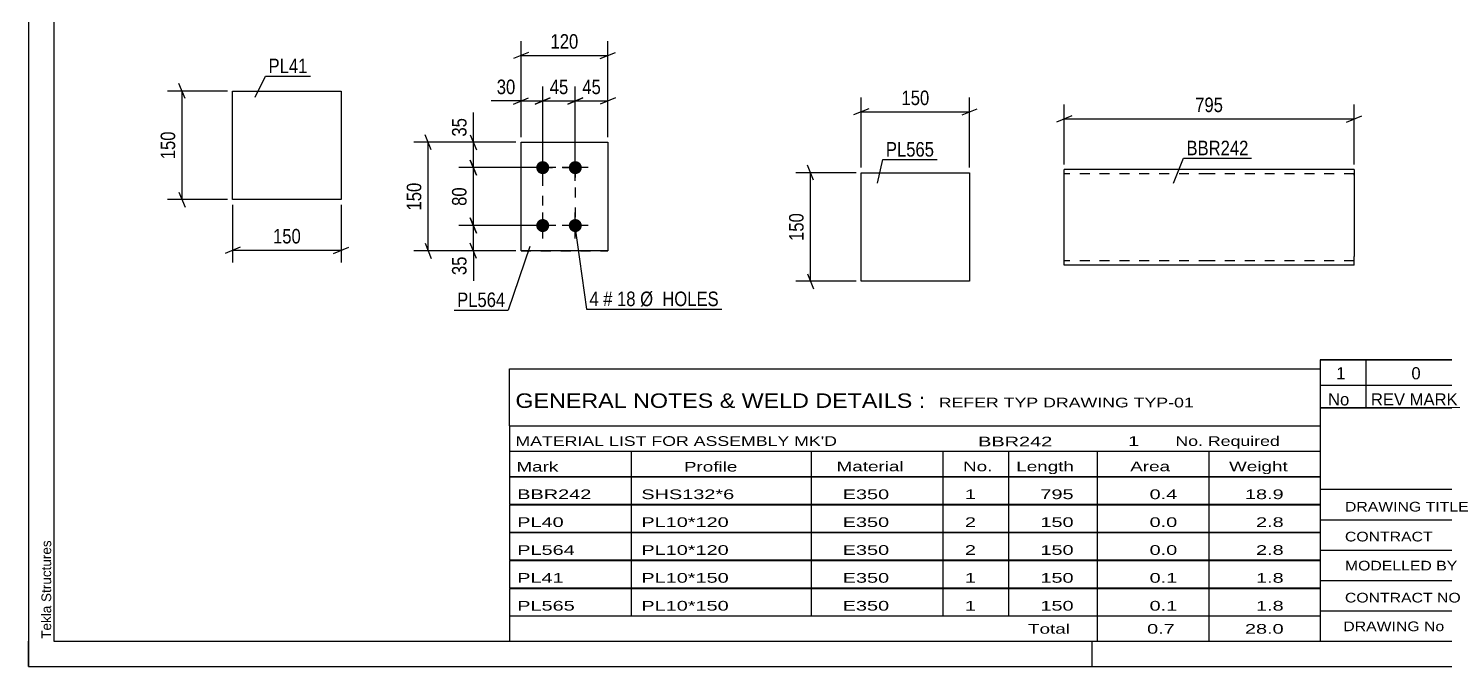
# Model space of a CAD drawing. Header units: millimetres. Extents: x 0 to 420, y 0 to 297.
# Drawn here: x 0 to 279.8, y 0 to 126 of the extents above; entities that cross this region are included whole.
import ezdxf

# ---------------------------------------------------------------- set-up
doc = ezdxf.new("R2010")
doc.units = ezdxf.units.MM
doc.linetypes.add('DXK_LINE_DOT2', pattern=[3.9198, 1.9599, -1.9599])
doc.styles.add('Arial', font='ARIAL.TTF', dxfattribs={"height": 0.2})
doc.styles.add('Arial Narrow', font='ARIALN.TTF', dxfattribs={"height": 0.2})

# ---------------------------------------------------------------- blocks, each defined once
blk = doc.blocks.new('Unknown-585637310-1129')
at = {"color": 5, "linetype": 'Continuous'}
for p, q in [((0, 297), (0, 0)), ((5, 292), (5, 5)), ((0, 0), (0, 5)), ((5, 5), (415, 5)), ((210, 0), (210, 5)), ((0, 0), (420, 0))]:
    blk.add_line(p, q, dxfattribs=at)
at = {"color": 174, "linetype": 'Continuous', "style": 'Arial'}
blk.add_text('Tekla Structures', height=1.9102, rotation=90, dxfattribs=at).set_placement((4.5, 5.5))
blk = doc.blocks.new('Part-585637310-1517 - 1501')
at = {"color": 2, "linetype": 'Continuous'}
for p, q in [((97.25, 103.48), (114.39, 103.48)), ((97.25, 82.05), (97.25, 103.48)), ((114.39, 103.48), (114.39, 103.48)), ((114.39, 103.48), (114.39, 82.05)), ((114.39, 82.05), (97.25, 82.05)), ((97.25, 82.05), (97.25, 82.05))]:
    blk.add_line(p, q, dxfattribs=at)
at = {"color": 7, "linetype": 'DXK_LINE_DOT2'}
for p, q in [((97.25, 103.48), (114.39, 103.48)), ((97.25, 82.05), (114.39, 82.05)), ((97.25, 82.05), (97.25, 82.05))]:
    blk.add_line(p, q, dxfattribs=at)
blk = doc.blocks.new('Bolt-585637310-3099 - 1501')
at = {"linetype": 'Continuous'}
for points in [[(101.53, 97.19), (101.26, 97.22), (101.01, 97.3), (100.78, 97.43), (100.58, 97.61), (100.42, 97.83), (100.31, 98.08), (100.25, 98.34), (100.25, 98.61), (100.31, 98.87), (100.42, 99.12), (100.58, 99.34), (100.78, 99.52), (101.01, 99.65), (101.26, 99.73), (101.53, 99.76), (101.8, 99.73), (102.05, 99.65), (102.29, 99.52), (102.49, 99.34), (102.64, 99.12), (102.75, 98.87), (102.81, 98.61), (102.81, 98.34), (102.75, 98.08), (102.64, 97.83), (102.49, 97.61), (102.29, 97.43), (102.05, 97.3), (101.8, 97.22)], [(107.96, 97.19), (107.69, 97.22), (107.44, 97.3), (107.2, 97.43), (107, 97.61), (106.85, 97.83), (106.74, 98.08), (106.68, 98.34), (106.68, 98.61), (106.74, 98.87), (106.85, 99.12), (107, 99.34), (107.2, 99.52), (107.44, 99.65), (107.69, 99.73), (107.96, 99.76), (108.23, 99.73), (108.48, 99.65), (108.72, 99.52), (108.92, 99.34), (109.07, 99.12), (109.18, 98.87), (109.24, 98.61), (109.24, 98.34), (109.18, 98.08), (109.07, 97.83), (108.92, 97.61), (108.72, 97.43), (108.48, 97.3), (108.23, 97.22)], [(101.53, 85.76), (101.26, 85.79), (101.01, 85.87), (100.78, 86.01), (100.58, 86.19), (100.42, 86.4), (100.31, 86.65), (100.25, 86.91), (100.25, 87.18), (100.31, 87.44), (100.42, 87.69), (100.58, 87.91), (100.78, 88.09), (101.01, 88.22), (101.26, 88.3), (101.53, 88.33), (101.8, 88.3), (102.05, 88.22), (102.29, 88.09), (102.49, 87.91), (102.64, 87.69), (102.75, 87.44), (102.81, 87.18), (102.81, 86.91), (102.75, 86.65), (102.64, 86.4), (102.49, 86.19), (102.29, 86.01), (102.05, 85.87), (101.8, 85.79)], [(107.96, 85.76), (107.69, 85.79), (107.44, 85.87), (107.2, 86.01), (107, 86.19), (106.85, 86.4), (106.74, 86.65), (106.68, 86.91), (106.68, 87.18), (106.74, 87.44), (106.85, 87.69), (107, 87.91), (107.2, 88.09), (107.44, 88.22), (107.69, 88.3), (107.96, 88.33), (108.23, 88.3), (108.48, 88.22), (108.72, 88.09), (108.92, 87.91), (109.07, 87.69), (109.18, 87.44), (109.24, 87.18), (109.24, 86.91), (109.18, 86.65), (109.07, 86.4), (108.92, 86.19), (108.72, 86.01), (108.48, 85.87), (108.23, 85.79)]]:
    blk.add_hatch(color=1, dxfattribs=at).paths.add_polyline_path(points)
at = {"color": 1, "linetype": 'Continuous'}
for p, q in [((101.53, 95.9), (101.53, 101.05)), ((107.96, 95.9), (107.96, 101.05)), ((104.1, 98.48), (98.96, 98.48)), ((110.53, 98.48), (105.39, 98.48)), ((101.53, 84.48), (101.53, 89.62)), ((107.96, 84.48), (107.96, 89.62)), ((104.1, 87.05), (98.96, 87.05)), ((110.53, 87.05), (105.39, 87.05))]:
    blk.add_line(p, q, dxfattribs=at)
blk = doc.blocks.new('Part-585637310-4088 - 4087')
at = {"color": 2, "linetype": 'Continuous'}
for p, q in [((40.33, 113.59), (61.76, 113.59)), ((40.33, 92.16), (40.33, 113.59)), ((61.76, 113.59), (61.76, 92.16)), ((61.76, 92.16), (40.33, 92.16))]:
    blk.add_line(p, q, dxfattribs=at)
blk = doc.blocks.new('Part-585637310-1477 - 1461')
at = {"color": 2, "linetype": 'Continuous'}
for p, q in [((164.37, 76.04), (164.37, 97.47)), ((164.37, 97.47), (185.8, 97.47)), ((185.8, 97.47), (185.8, 76.04)), ((185.8, 76.04), (164.37, 76.04))]:
    blk.add_line(p, q, dxfattribs=at)
blk = doc.blocks.new('Part-585637310-1444 - 1427')
at = {"color": 2, "linetype": 'Continuous'}
for p, q in [((233.01, 98.08), (204.44, 98.08)), ((204.44, 79.35), (204.44, 98.08)), ((261.68, 98.08), (233.11, 98.08)), ((261.68, 98.08), (261.68, 80.93)), ((204.44, 79.22), (204.44, 79.35)), ((233.01, 79.22), (204.44, 79.22)), ((261.68, 79.22), (233.11, 79.22)), ((261.68, 79.22), (261.68, 80.93))]:
    blk.add_line(p, q, dxfattribs=at)
at = {"color": 7, "linetype": 'DXK_LINE_DOT2'}
for p, q in [((233.01, 97.22), (204.44, 97.22)), ((261.68, 97.22), (233.11, 97.22)), ((261.68, 97.22), (261.68, 97.15)), ((261.68, 97.15), (261.68, 97.22)), ((261.68, 97.02), (261.68, 97.15)), ((261.68, 97.15), (261.68, 97.02)), ((204.44, 80.08), (204.44, 80.14)), ((233.01, 80.08), (204.44, 80.08)), ((261.68, 80.08), (233.11, 80.08)), ((261.68, 80.14), (261.68, 80.61)), ((261.68, 80.08), (261.68, 80.14))]:
    blk.add_line(p, q, dxfattribs=at)
blk = doc.blocks.new('Rectangle-585637310-3856 - 1501')
at = {"color": 1, "linetype": 'DXK_LINE_DOT2'}
blk.add_lwpolyline([(101.53, 98.48), (107.96, 98.48), (107.96, 87.05), (101.53, 87.05), (101.53, 98.48)], close=True, dxfattribs=at)
blk = doc.blocks.new('StraightDimension-585637310-1544 - 1501')
at = {"color": 7, "linetype": 'Continuous'}
for p, q in [((79.51, 101.98), (78.31, 104.98)), ((96.25, 103.48), (76.06, 103.48)), ((78.91, 82.05), (78.91, 103.48)), ((96.25, 82.05), (76.06, 82.05)), ((78.31, 83.55), (79.51, 80.55))]:
    blk.add_line(p, q, dxfattribs=at)
at = {"color": 0}
blk.add_wipeout([(78.16, 96.1), (73.96, 96.1), (73.96, 89.42), (78.16, 89.42)], dxfattribs=at)
at = {"color": 3, "style": 'Arial Narrow'}
blk.add_text('150', height=2.863, rotation=90.0002, dxfattribs=at).set_placement((77.56, 90.02))
blk = doc.blocks.new('StraightDimension-585637310-3974 - 1501')
at = {"color": 7, "linetype": 'Continuous'}
for p, q in [((95.75, 111.03), (98.75, 112.23)), ((97.25, 104.48), (97.25, 114.48)), ((103.03, 112.23), (100.03, 111.03)), ((101.53, 99.48), (101.53, 114.48)), ((97.25, 111.63), (101.53, 111.63))]:
    blk.add_line(p, q, dxfattribs=at)
at = {"color": 0}
blk.add_wipeout([(96.72, 112.38), (96.72, 116.58), (91.86, 116.58), (91.86, 112.38)], dxfattribs=at)
at = {"color": 7, "linetype": 'Continuous'}
blk.add_line((97.25, 111.63), (91.34, 111.63), dxfattribs=at)
blk.add_line((97.25, 111.63), (91.34, 111.63), dxfattribs=at)
at = {"color": 3, "style": 'Arial Narrow'}
blk.add_text('30', height=2.863, dxfattribs=at).set_placement((92.46, 112.98))
blk = doc.blocks.new('StraightDimension-585637310-1589 - 1501')
at = {"color": 7, "linetype": 'Continuous'}
for p, q in [((97.25, 104.48), (97.25, 123.45)), ((114.39, 104.48), (114.39, 123.45)), ((98.75, 121.2), (95.75, 120)), ((97.25, 120.6), (114.39, 120.6)), ((112.89, 120), (115.89, 121.2))]:
    blk.add_line(p, q, dxfattribs=at)
at = {"color": 0}
blk.add_wipeout([(109.16, 121.35), (109.16, 125.55), (102.47, 125.55), (102.47, 121.35)], dxfattribs=at)
at = {"color": 3, "style": 'Arial Narrow'}
blk.add_text('120', height=2.863, dxfattribs=at).set_placement((103.07, 121.95))
blk = doc.blocks.new('StraightDimension-585637310-3900 - 1501')
at = {"color": 7, "linetype": 'Continuous'}
for p, q in [((87.24, 104.98), (88.44, 101.98)), ((96.25, 103.48), (84.99, 103.48)), ((87.84, 98.48), (87.84, 103.48)), ((100.53, 98.48), (84.99, 98.48)), ((88.44, 96.98), (87.24, 99.98))]:
    blk.add_line(p, q, dxfattribs=at)
at = {"color": 0}
blk.add_wipeout([(87.09, 108.86), (82.89, 108.86), (82.89, 104), (87.09, 104)], dxfattribs=at)
at = {"color": 7, "linetype": 'Continuous'}
blk.add_line((87.84, 103.48), (87.84, 109.38), dxfattribs=at)
blk.add_line((87.84, 103.48), (87.84, 109.38), dxfattribs=at)
at = {"color": 3, "style": 'Arial Narrow'}
blk.add_text('35', height=2.863, rotation=90.0002, dxfattribs=at).set_placement((86.49, 104.6))
blk = doc.blocks.new('StraightDimension-585637310-3901 - 1501')
at = {"color": 7, "linetype": 'Continuous'}
for p, q in [((100.53, 98.48), (84.99, 98.48)), ((87.24, 99.98), (88.44, 96.98)), ((87.84, 87.05), (87.84, 98.48)), ((100.53, 87.05), (84.99, 87.05)), ((88.44, 85.55), (87.24, 88.55))]:
    blk.add_line(p, q, dxfattribs=at)
at = {"color": 0}
blk.add_wipeout([(87.09, 95.19), (82.89, 95.19), (82.89, 90.33), (87.09, 90.33)], dxfattribs=at)
at = {"color": 3, "style": 'Arial Narrow'}
blk.add_text('80', height=2.863, rotation=90.0002, dxfattribs=at).set_placement((86.49, 90.93))
blk = doc.blocks.new('StraightDimension-585637310-3902 - 1501')
at = {"color": 7, "linetype": 'Continuous'}
for p, q in [((100.53, 87.05), (84.99, 87.05)), ((87.24, 88.55), (88.44, 85.55)), ((87.84, 82.05), (87.84, 87.05)), ((96.25, 82.05), (84.99, 82.05)), ((88.44, 80.55), (87.24, 83.55))]:
    blk.add_line(p, q, dxfattribs=at)
at = {"color": 0}
blk.add_wipeout([(87.09, 81.52), (82.89, 81.52), (82.89, 76.67), (87.09, 76.67)], dxfattribs=at)
at = {"color": 7, "linetype": 'Continuous'}
blk.add_line((87.84, 82.05), (87.84, 76.14), dxfattribs=at)
blk.add_line((87.84, 82.05), (87.84, 76.14), dxfattribs=at)
at = {"color": 3, "style": 'Arial Narrow'}
blk.add_text('35', height=2.863, rotation=90.0002, dxfattribs=at).set_placement((86.49, 77.27))
blk = doc.blocks.new('StraightDimension-585637310-3972 - 1501')
at = {"color": 7, "linetype": 'Continuous'}
for p, q in [((106.46, 111.03), (109.46, 112.23)), ((107.96, 99.48), (107.96, 114.48)), ((115.89, 112.23), (112.89, 111.03)), ((114.39, 104.48), (114.39, 114.48)), ((107.96, 111.63), (114.39, 111.63))]:
    blk.add_line(p, q, dxfattribs=at)
at = {"color": 0}
blk.add_wipeout([(113.6, 112.38), (113.6, 116.58), (108.75, 116.58), (108.75, 112.38)], dxfattribs=at)
at = {"color": 3, "style": 'Arial Narrow'}
blk.add_text('45', height=2.863, dxfattribs=at).set_placement((109.35, 112.98))
blk = doc.blocks.new('StraightDimension-585637310-3973 - 1501')
at = {"color": 7, "linetype": 'Continuous'}
for p, q in [((100.03, 111.03), (103.03, 112.23)), ((101.53, 99.48), (101.53, 114.48)), ((109.46, 112.23), (106.46, 111.03)), ((107.96, 99.48), (107.96, 114.48)), ((101.53, 111.63), (107.96, 111.63))]:
    blk.add_line(p, q, dxfattribs=at)
at = {"color": 0}
blk.add_wipeout([(107.17, 112.38), (107.17, 116.58), (102.32, 116.58), (102.32, 112.38)], dxfattribs=at)
at = {"color": 3, "style": 'Arial Narrow'}
blk.add_text('45', height=2.863, dxfattribs=at).set_placement((102.92, 112.98))
blk = doc.blocks.new('StraightDimension-585637310-4127 - 4087')
at = {"color": 7, "linetype": 'Continuous'}
for p, q in [((40.33, 91.16), (40.33, 79.76)), ((61.76, 91.16), (61.76, 79.76)), ((41.83, 82.76), (38.83, 81.56)), ((40.33, 82.16), (61.76, 82.16)), ((60.26, 81.56), (63.26, 82.76))]:
    blk.add_line(p, q, dxfattribs=at)
at = {"color": 0}
blk.add_wipeout([(54.39, 82.91), (54.39, 87.11), (47.7, 87.11), (47.7, 82.91)], dxfattribs=at)
at = {"color": 3, "style": 'Arial Narrow'}
blk.add_text('150', height=2.863, dxfattribs=at).set_placement((48.3, 83.51))
blk = doc.blocks.new('StraightDimension-585637310-4131 - 4087')
at = {"color": 7, "linetype": 'Continuous'}
for p, q in [((30.93, 112.09), (29.73, 115.09)), ((39.33, 113.59), (27.48, 113.59)), ((30.33, 92.16), (30.33, 113.59)), ((29.73, 93.66), (30.93, 90.66)), ((39.33, 92.16), (27.48, 92.16))]:
    blk.add_line(p, q, dxfattribs=at)
at = {"color": 0}
blk.add_wipeout([(29.58, 106.22), (25.38, 106.22), (25.38, 99.53), (29.58, 99.53)], dxfattribs=at)
at = {"color": 3, "style": 'Arial Narrow'}
blk.add_text('150', height=2.863, rotation=90.0002, dxfattribs=at).set_placement((28.98, 100.13))
blk = doc.blocks.new('StraightDimension-585637310-1490 - 1461')
at = {"color": 7, "linetype": 'Continuous'}
for p, q in [((154.97, 95.97), (153.77, 98.97)), ((163.37, 97.47), (151.52, 97.47)), ((154.37, 76.04), (154.37, 97.47)), ((163.37, 76.04), (151.52, 76.04)), ((153.77, 77.54), (154.97, 74.54))]:
    blk.add_line(p, q, dxfattribs=at)
at = {"color": 0}
blk.add_wipeout([(153.62, 90.1), (149.42, 90.1), (149.42, 83.41), (153.62, 83.41)], dxfattribs=at)
at = {"color": 3, "style": 'Arial Narrow'}
blk.add_text('150', height=2.863, rotation=90.0002, dxfattribs=at).set_placement((153.02, 84.01))
blk = doc.blocks.new('StraightDimension-585637310-1479 - 1461')
at = {"color": 7, "linetype": 'Continuous'}
for p, q in [((164.37, 98.47), (164.37, 112.32)), ((185.8, 98.47), (185.8, 112.32)), ((165.87, 110.07), (162.87, 108.87)), ((164.37, 109.47), (185.8, 109.47)), ((184.3, 108.87), (187.3, 110.07))]:
    blk.add_line(p, q, dxfattribs=at)
at = {"color": 0}
blk.add_wipeout([(178.43, 110.22), (178.43, 114.42), (171.75, 114.42), (171.75, 110.22)], dxfattribs=at)
at = {"color": 3, "style": 'Arial Narrow'}
blk.add_text('150', height=2.863, dxfattribs=at).set_placement((172.35, 110.82))
blk = doc.blocks.new('StraightDimension-585637310-1448 - 1427')
at = {"color": 7, "linetype": 'Continuous'}
for p, q in [((204.44, 99.08), (204.44, 110.93)), ((261.68, 99.08), (261.68, 110.93)), ((205.94, 108.68), (202.94, 107.48)), ((204.44, 108.08), (261.68, 108.08)), ((260.18, 107.48), (263.18, 108.68))]:
    blk.add_line(p, q, dxfattribs=at)
at = {"color": 0}
blk.add_wipeout([(236.4, 108.83), (236.4, 113.03), (229.72, 113.03), (229.72, 108.83)], dxfattribs=at)
at = {"color": 3, "style": 'Arial Narrow'}
blk.add_text('795', height=2.863, dxfattribs=at).set_placement((230.32, 109.43))
blk = doc.blocks.new('Unknown-585637310-4989')
at = {"color": 7, "linetype": 'Continuous'}
for p, q in [((255, 51.05), (255, 5)), ((255, 51.05), (415, 51.05)), ((415, 51), (415, 5)), ((255, 35), (415, 35)), ((295.14, 35), (295.14, 5)), ((255, 29), (415, 29)), ((397, 5.05), (397, 29.05)), ((255, 23), (415, 23)), ((339.14, 23), (339.14, 5)), ((255, 17), (415, 17)), ((255, 11), (397, 11)), ((255, 5), (415, 5))]:
    blk.add_line(p, q, dxfattribs=at)
at = {"color": 7, "style": 'Arial Narrow'}
for s, height, width, p in [('DRAWING TITLE', 1.9089, 1.425378, (259.88, 30.61)), ('BC-BRACE', 1.909, 1.425378, (296.81, 30.59)), ('CONTRACT', 1.909, 1.425378, (259.88, 24.71)), ('TERMINAL BUILDING', 1.9089, 1.425378, (297.06, 25.07)), ('MODELLED BY', 1.9089, 1.425378, (259.88, 18.98)), ('GSK', 1.909, 1.425378, (296.88, 19.04)), ('ISSUED', 1.909, 1.425378, (339.94, 18.64)), ('17.03.2026', 1.909, 1.425378, (356.69, 18.52)), ('CONTRACT NO', 1.9089, 1.425378, (259.88, 12.66)), ('AN-C-1376', 1.909, 1.425378, (297.23, 12.78)), ('SCALE', 1.909, 1.425378, (339.94, 12.65)), ('A1', 6.204, 1.25, (401.24, 7.2)), ('DRAWING No', 1.909, 1.425378, (259.56, 7)), ('[BBR.242]', 1.909, 1.425378, (297.46, 6.99)), ('1', 3.34, 1.5, (376.91, 5.68)), ('REVISION No.', 1.9089, 1.425378, (339.94, 5.77))]:
    blk.add_text(s, height=height, dxfattribs=dict(at, width=width)).set_placement(p)
at = {"color": 7, "linetype": 'Continuous', "style": 'Arial Narrow'}
for s, height, width, p in [('PH #', 2.1, 1.42538, (402.4, 24.55)), ('101', 2.1, 1.42538, (403.41, 18.55)), ('NTS', 1.909, 1.425378, (357, 13.05))]:
    blk.add_text(s, height=height, dxfattribs=dict(at, width=width)).set_placement(p)
blk = doc.blocks.new('Unknown-585637310-4990')
at = {"color": 7, "linetype": 'Continuous'}
for p, q in [((255, 60.55), (415, 60.55)), ((415, 60.55), (255, 60.55)), ((255, 60.55), (255, 55.55)), ((264, 60.55), (264, 55.55)), ((288, 60.55), (288, 55.55)), ((385, 60.55), (385, 55.55)), ((415, 60.55), (415, 55.55)), ((255, 55.55), (415, 55.55)), ((255, 55.55), (255, 51.05)), ((255, 55.55), (415, 55.55)), ((264, 55.55), (264, 51.05)), ((288, 55.55), (288, 51.05)), ((385, 55.55), (385, 51.05)), ((415, 55.55), (415, 51.05)), ((415, 51.05), (255, 51.05))]:
    blk.add_line(p, q, dxfattribs=at)
at = {"color": 7, "linetype": 'Continuous', "style": 'Arial Narrow'}
for s, height, width, p in [('1', 2.39, 1.196471, (258.16, 56.7)), ('0', 2.39, 1.196471, (273, 56.7)), ('ISSUED FOR CONSTRUCTION', 2.3861, 1.196471, (290, 56.7)), ('17.03.2026', 2.386, 1.196471, (391, 56.7)), ('No', 2.386, 1.2, (256.54, 51.55)), ('REV MARK', 2.386, 1.2, (265, 51.55)), ('REVISION DESCRIPTION', 2.3861, 1.2, (290, 51.55)), ('REV. DATE', 2.386, 1.2, (390.28, 51.55))]:
    blk.add_text(s, height=height, dxfattribs=dict(at, width=width)).set_placement(p)
blk = doc.blocks.new('Unknown-585637310-4991')
at = {"color": 7, "linetype": 'Continuous'}
for p, q in [((95, 58.75), (255, 58.75)), ((95, 47.5), (95, 58.75)), ((255, 58.75), (255, 47.5)), ((95, 47.5), (255, 47.5)), ((95, 47.5), (95, 42.5)), ((255, 47.5), (255, 42.5)), ((95, 42.5), (255, 42.5)), ((95, 42.5), (95, 37.5)), ((119, 42.5), (119, 37.5)), ((154.5, 42.5), (154.5, 37.5)), ((180.5, 42.5), (180.5, 37.5)), ((193.5, 42.5), (193.5, 37.5)), ((211, 42.5), (211, 37.5)), ((233, 42.5), (233, 37.5)), ((255, 42.5), (255, 37.5)), ((95, 37.5), (255, 37.5)), ((95, 37.45), (95, 32.05)), ((95, 37.45), (255, 37.45)), ((119, 37.5), (119, 32)), ((154.5, 37.5), (154.5, 32)), ((180.5, 37.5), (180.5, 32)), ((193.5, 37.5), (193.5, 32)), ((211, 37.5), (211, 32)), ((233, 37.5), (233, 32)), ((255, 37.45), (255, 32.05)), ((95, 32.05), (255, 32.05)), ((95, 31.95), (95, 26.55)), ((95, 31.95), (255, 31.95)), ((119, 32), (119, 26.5)), ((154.5, 32), (154.5, 26.5)), ((180.5, 32), (180.5, 26.5)), ((193.5, 32), (193.5, 26.5)), ((211, 32), (211, 26.5)), ((233, 32), (233, 26.5)), ((255, 31.95), (255, 26.55)), ((95, 26.55), (255, 26.55)), ((95, 26.45), (95, 21.05)), ((95, 26.45), (255, 26.45)), ((119, 26.5), (119, 21)), ((154.5, 26.5), (154.5, 21)), ((180.5, 26.5), (180.5, 21)), ((193.5, 26.5), (193.5, 21)), ((211, 26.5), (211, 21)), ((233, 26.5), (233, 21)), ((255, 26.45), (255, 21.05)), ((95, 21.05), (255, 21.05)), ((95, 20.95), (95, 15.55)), ((95, 20.95), (255, 20.95)), ((119, 21), (119, 15.5)), ((154.5, 21), (154.5, 15.5)), ((180.5, 21), (180.5, 15.5)), ((193.5, 21), (193.5, 15.5)), ((211, 21), (211, 15.5)), ((233, 21), (233, 15.5)), ((255, 20.95), (255, 15.55)), ((95, 15.55), (255, 15.55)), ((95, 15.45), (95, 10.05)), ((95, 15.45), (255, 15.45)), ((119, 15.5), (119, 10)), ((154.5, 15.5), (154.5, 10)), ((180.5, 15.5), (180.5, 10)), ((193.5, 15.5), (193.5, 10)), ((211, 15.5), (211, 10)), ((233, 15.5), (233, 10)), ((255, 15.45), (255, 10.05)), ((95, 10.05), (255, 10.05)), ((95, 10), (255, 10)), ((95, 10), (95, 5)), ((211, 10), (211, 5)), ((233, 10), (233, 5)), ((255, 10), (255, 5)), ((95, 5), (255, 5))]:
    blk.add_line(p, q, dxfattribs=at)
at = {"color": 7, "style": 'Arial Narrow'}
for s, height, width, p in [('GENERAL NOTES & WELD DETAILS :', 2.8633, 1.4, (96.15, 51.06)), ('REFER TYP DRAWING TYP-01', 1.9089, 1.6, (179.7, 51.16)), ("MATERIAL LIST FOR ASSEMBLY MK'D", 1.9089, 1.6, (96.15, 43.56)), ('BBR242', 1.909, 1.794707, (187.48, 43.47)), ('1', 1.91, 1.794707, (217.08, 43.56)), ('No. Required', 1.9089, 1.6, (226.41, 43.56)), ('Mark', 1.909, 1.7, (96.34, 38.5)), ('Profile', 1.909, 1.7, (129.41, 38.5)), ('Material', 1.909, 1.7, (159.54, 38.56)), ('No.', 1.909, 1.7, (184.5, 38.56)), ('Length', 1.909, 1.7, (195, 38.56)), ('Area', 1.909, 1.7, (217.5, 38.56)), ('Weight', 1.909, 1.7, (237, 38.56))]:
    blk.add_text(s, height=height, dxfattribs=dict(at, width=width)).set_placement(p)
at = {"color": 7, "linetype": 'Continuous', "style": 'Arial Narrow'}
for s, height, width, p in [('BBR242', 1.909, 1.794707, (96.5, 33.06)), ('SHS132*6', 1.909, 1.794707, (121, 33.06)), ('E350', 1.909, 1.794707, (160.74, 33.06)), ('1', 1.91, 1.794707, (184.86, 33.06)), ('795', 1.909, 1.794707, (199.77, 33.06)), ('0.4', 1.909, 1.794707, (221.32, 33.06)), ('18.9', 1.909, 1.794707, (240.14, 33.06)), ('PL40', 1.909, 1.794707, (96.5, 27.56)), ('PL10*120', 1.909, 1.794707, (121, 27.56)), ('E350', 1.909, 1.794707, (160.74, 27.56)), ('2', 1.91, 1.794707, (184.86, 27.56)), ('150', 1.909, 1.794707, (199.77, 27.56)), ('0.0', 1.909, 1.794707, (221.32, 27.56)), ('2.8', 1.909, 1.794707, (242.33, 27.56)), ('PL564', 1.909, 1.794707, (96.5, 22.06)), ('PL10*120', 1.909, 1.794707, (121, 22.06)), ('E350', 1.909, 1.794707, (160.74, 22.06)), ('2', 1.91, 1.794707, (184.86, 22.06)), ('150', 1.909, 1.794707, (199.77, 22.06)), ('0.0', 1.909, 1.794707, (221.32, 22.06)), ('2.8', 1.909, 1.794707, (242.33, 22.06)), ('PL41', 1.909, 1.794707, (96.5, 16.56)), ('PL10*150', 1.909, 1.794707, (121, 16.56)), ('E350', 1.909, 1.794707, (160.74, 16.56)), ('1', 1.91, 1.794707, (184.86, 16.56)), ('150', 1.909, 1.794707, (199.77, 16.56)), ('0.1', 1.909, 1.794707, (221.32, 16.56)), ('1.8', 1.909, 1.794707, (242.33, 16.56)), ('PL565', 1.909, 1.794707, (96.5, 11.06)), ('PL10*150', 1.909, 1.794707, (121, 11.06)), ('E350', 1.909, 1.794707, (160.74, 11.06)), ('1', 1.91, 1.794707, (184.86, 11.06)), ('150', 1.909, 1.794707, (199.77, 11.06)), ('0.1', 1.909, 1.794707, (221.32, 11.06)), ('1.8', 1.909, 1.794707, (242.33, 11.06)), ('Total', 1.909, 1.7, (197.33, 6.5)), ('0.7', 1.909, 1.794707, (220.83, 6.5)), ('28.0', 1.909, 1.794707, (240.14, 6.5))]:
    blk.add_text(s, height=height, dxfattribs=dict(at, width=width)).set_placement(p)
blk = doc.blocks.new('Mark-585637310-1513 - 1501')
at = {"color": 0}
blk.add_wipeout([(94.14, 70.97), (94.14, 73.97), (84.64, 73.97), (84.64, 70.97)], dxfattribs=at)
blk.add_wipeout([(94.14, 70.97), (94.14, 73.97), (84.64, 73.97), (84.64, 70.97)], dxfattribs=at)
at = {"color": 30, "linetype": 'Continuous'}
for p in [(99.01, 82.88), (84.04, 70.37)]:
    blk.add_line(p, (94.74, 70.37), dxfattribs=at)
at = {"color": 3, "style": 'Arial Narrow'}
blk.add_text('PL564', height=2.863, dxfattribs=at).set_placement((84.64, 70.97))
blk = doc.blocks.new('Mark-585637310-3100 - 1501')
at = {"color": 0}
blk.add_wipeout([(112.58, 71.15), (112.58, 74.15), (110.75, 74.15), (110.75, 71.15)], dxfattribs=at)
blk.add_wipeout([(112.58, 71.15), (112.58, 74.15), (110.75, 74.15), (110.75, 71.15)], dxfattribs=at)
at = {"color": 7, "linetype": 'Continuous'}
blk.add_line((107.84, 86.97), (110.15, 70.55), dxfattribs=at)
at = {"color": 0}
blk.add_wipeout([(115.3, 71.15), (115.3, 74.15), (113.48, 74.15), (113.48, 71.15)], dxfattribs=at)
blk.add_wipeout([(115.3, 71.15), (115.3, 74.15), (113.48, 74.15), (113.48, 71.15)], dxfattribs=at)
at = {"color": 3, "style": 'Arial Narrow'}
blk.add_text('4', height=2.86, dxfattribs=at).set_placement((110.75, 71.15))
at = {"color": 0}
blk.add_wipeout([(119.86, 71.15), (119.86, 74.15), (116.2, 74.15), (116.2, 71.15)], dxfattribs=at)
blk.add_wipeout([(119.86, 71.15), (119.86, 74.15), (116.2, 74.15), (116.2, 71.15)], dxfattribs=at)
at = {"color": 3, "style": 'Arial Narrow'}
blk.add_text('#', height=2.86, dxfattribs=at).set_placement((113.48, 71.15))
at = {"color": 0}
blk.add_wipeout([(136.29, 71.15), (136.29, 74.15), (120.76, 74.15), (120.76, 71.15)], dxfattribs=at)
blk.add_wipeout([(136.29, 71.15), (136.29, 74.15), (120.76, 74.15), (120.76, 71.15)], dxfattribs=at)
at = {"color": 7, "linetype": 'Continuous'}
blk.add_line((110.15, 70.55), (136.89, 70.55), dxfattribs=at)
at = {"color": 3, "style": 'Arial Narrow'}
for s, p in [('18', (116.2, 71.15)), ('Ø  HOLES', (120.76, 71.15))]:
    blk.add_text(s, height=2.863, dxfattribs=at).set_placement(p)
blk = doc.blocks.new('Mark-585637310-4138 - 4087')
at = {"color": 0}
blk.add_wipeout([(55.09, 117.12), (55.09, 120.12), (47.41, 120.12), (47.41, 117.12)], dxfattribs=at)
blk.add_wipeout([(55.09, 117.12), (55.09, 120.12), (47.41, 120.12), (47.41, 117.12)], dxfattribs=at)
at = {"color": 30, "linetype": 'Continuous'}
for p, q in [((44.74, 112.41), (46.81, 116.52)), ((46.81, 116.52), (55.69, 116.52))]:
    blk.add_line(p, q, dxfattribs=at)
at = {"color": 3, "style": 'Arial Narrow'}
blk.add_text('PL41', height=2.863, dxfattribs=at).set_placement((47.41, 117.12))
blk = doc.blocks.new('Mark-585637310-1473 - 1461')
at = {"color": 0}
blk.add_wipeout([(178.77, 100.66), (178.77, 103.66), (169.27, 103.66), (169.27, 100.66)], dxfattribs=at)
blk.add_wipeout([(178.77, 100.66), (178.77, 103.66), (169.27, 103.66), (169.27, 100.66)], dxfattribs=at)
at = {"color": 30, "linetype": 'Continuous'}
for p, q in [((167.62, 95.38), (168.67, 100.06)), ((168.67, 100.06), (179.37, 100.06))]:
    blk.add_line(p, q, dxfattribs=at)
at = {"color": 3, "style": 'Arial Narrow'}
blk.add_text('PL565', height=2.863, dxfattribs=at).set_placement((169.27, 100.66))
blk = doc.blocks.new('Mark-585637310-1440 - 1427')
at = {"color": 0}
blk.add_wipeout([(240.84, 100.92), (240.84, 103.92), (228.6, 103.92), (228.6, 100.92)], dxfattribs=at)
blk.add_wipeout([(240.84, 100.92), (240.84, 103.92), (228.6, 103.92), (228.6, 100.92)], dxfattribs=at)
at = {"color": 30, "linetype": 'Continuous'}
for p, q in [((226.05, 95.42), (228, 100.32)), ((228, 100.32), (241.44, 100.32))]:
    blk.add_line(p, q, dxfattribs=at)
at = {"color": 3, "style": 'Arial Narrow'}
blk.add_text('BBR242', height=2.863, dxfattribs=at).set_placement((228.6, 100.92))

msp = doc.modelspace()

# ---------------------------------------------------------------- block references
for name in ['Unknown-585637310-1129', 'Part-585637310-4088 - 4087', 'Part-585637310-1517 - 1501', 'Bolt-585637310-3099 - 1501', 'Rectangle-585637310-3856 - 1501', 'Part-585637310-1444 - 1427', 'Part-585637310-1477 - 1461', 'Unknown-585637310-4991', 'Unknown-585637310-4990', 'Unknown-585637310-4989']:
    msp.add_blockref(name, (0, 0))

# ---------------------------------------------------------------- next in the draw order: block references
for name in ['Mark-585637310-4138 - 4087', 'StraightDimension-585637310-1448 - 1427', 'StraightDimension-585637310-1544 - 1501', 'StraightDimension-585637310-1490 - 1461', 'StraightDimension-585637310-4127 - 4087', 'Mark-585637310-3100 - 1501']:
    msp.add_blockref(name, (0, 0))

# ---------------------------------------------------------------- next in the draw order: block references
for name in ['StraightDimension-585637310-4131 - 4087', 'StraightDimension-585637310-3974 - 1501', 'StraightDimension-585637310-1479 - 1461', 'Mark-585637310-1440 - 1427']:
    msp.add_blockref(name, (0, 0))

# ---------------------------------------------------------------- next in the draw order: block references
for name in ['StraightDimension-585637310-1589 - 1501', 'Mark-585637310-1473 - 1461']:
    msp.add_blockref(name, (0, 0))

# ---------------------------------------------------------------- next in the draw order: block references
for name in ['StraightDimension-585637310-3972 - 1501', 'StraightDimension-585637310-3900 - 1501']:
    msp.add_blockref(name, (0, 0))

# ---------------------------------------------------------------- next in the draw order: block references
msp.add_blockref('StraightDimension-585637310-3901 - 1501', (0, 0))

# ---------------------------------------------------------------- next in the draw order: block references
for name in ['StraightDimension-585637310-3973 - 1501', 'StraightDimension-585637310-3902 - 1501']:
    msp.add_blockref(name, (0, 0))

# ---------------------------------------------------------------- next in the draw order: block references
msp.add_blockref('Mark-585637310-1513 - 1501', (0, 0))

doc.saveas('drawing.dxf')
